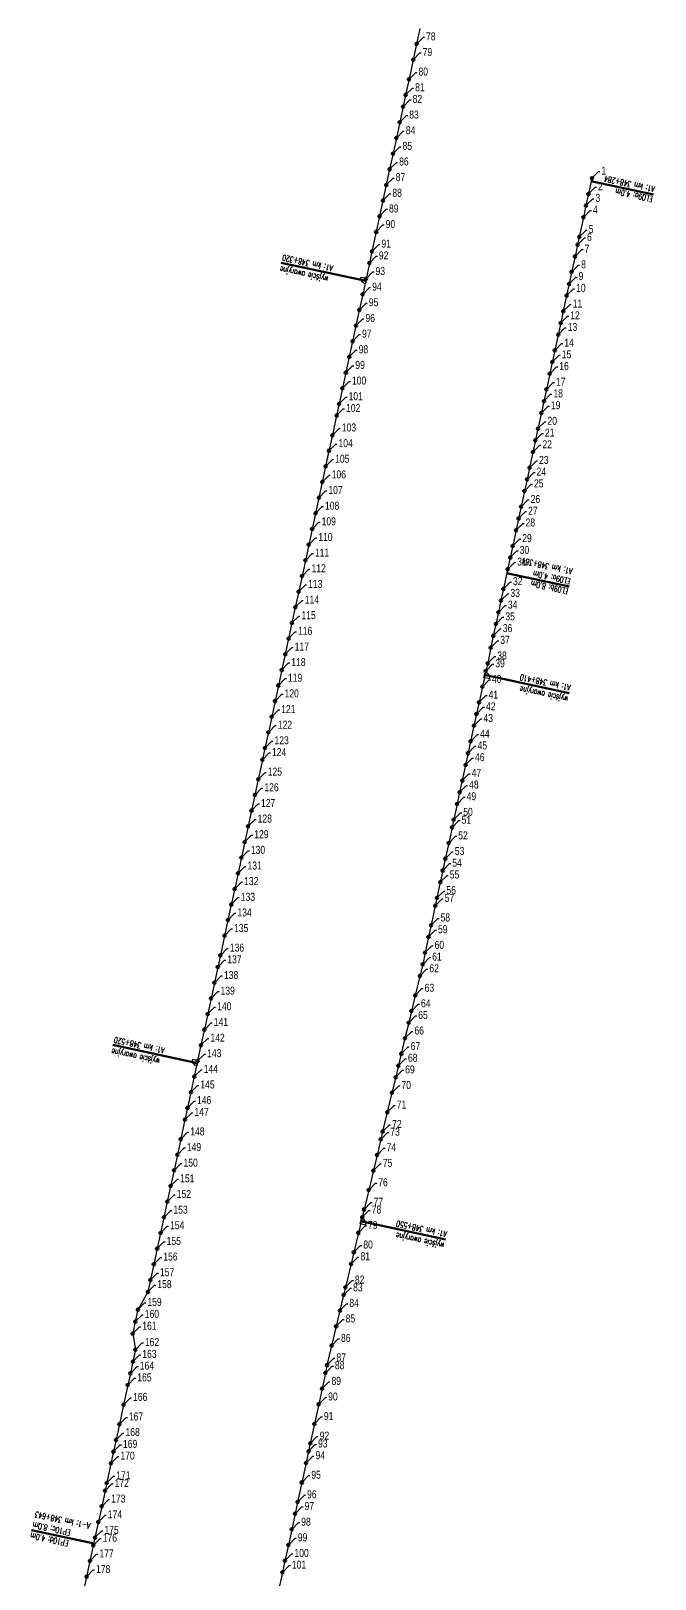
# Model space of a CAD drawing. Header units: metres. Extents: x 7402779 to 7405920, y 5696902 to 5712005.
# Drawn here: x 7405376.1 to 7405532.1, y 5699993.6 to 5700380.5 of the extents above; entities that cross this region are included whole.
import ezdxf

# ---------------------------------------------------------------- set-up
doc = ezdxf.new("R2010")
doc.units = ezdxf.units.M
for name, color, linetype in [('Drzwi ewakuacyjne', 100, 'Continuous'), ('Drzwi ewakuacyjne_opis', 7, 'Continuous'), ('Ekran_akustyczny', 100, 'Continuous'), ('Ekran_akustyczny_4m_opis', 7, 'Continuous'), ('Ekran_akustyczny_8m_opis', 7, 'Continuous'), ('Ekran_akustyczny_pale', 100, 'Continuous'), ('Ekran_akustyczny_pale_opis', 1, 'Continuous')]:
    doc.layers.add(name, color=color, linetype=linetype)
doc.styles.add('CDMSTYLE', font='CDMSIMPL', dxfattribs={"width": 0.8, "bigfont": 'CDMBIGPL'})
doc.styles.add('simplex 0.60', font='simplex.shx', dxfattribs={"width": 0.6})
doc.dimstyles.new('CDM-ME200MM', dxfattribs={"dimscale": 0.2, "dimtxt": 2.5, "dimasz": 1.5, "dimexe": 1.5, "dimexo": 5, "dimgap": 0.5, "dimtad": 1, "dimdec": 0, "dimlfac": 1000, "dimrnd": 1, "dimzin": 9, "dimtxsty": 'CDMSTYLE', "dimblk": 'OBLIQUE', "dimcen": 2.5, "dimdle": 1.5, "dimclrd": 9, "dimclre": 9, "dimadec": 1, "dimazin": 2, "dimtfac": 1, "dimtdec": 0, "dimtix": 1, "dimtmove": 2, "dimatfit": 3, "dimldrblk": 'NONE', "dimfxl": 1, "dimtvp": 1, "dimtolj": 1, "dimtzin": 0, "dimlwd": 25, "dimlwe": 25, "dimarcsym": 0})

# ---------------------------------------------------------------- blocks, each defined once
blk = doc.blocks.new('Wyjście awaryjne')
at = {"layer": 'Drzwi ewakuacyjne'}
blk.add_lwpolyline([(0, 0), (-1.4, 0, 0.414214), (0, -1.4)], format="xyb", close=True, dxfattribs=at)
blk = doc.blocks.new('_None')
blk = doc.blocks.new('_OBLIQUE')
at = {"color": 0, "linetype": 'ByBlock'}
blk.add_line((-0.5, -0.5), (0.5, 0.5), dxfattribs=at)

msp = doc.modelspace()

# ---------------------------------------------------------------- linework, layer by layer
at = {"layer": 'Drzwi ewakuacyjne_opis', "lineweight": 100}
for p, q in [((7405438.64, 5700322.61), (7405459.8, 5700318.05)), ((7405510.61, 5700215.04), (7405489.44, 5700219.6)), ((7405396.53, 5700127.09), (7405417.7, 5700122.53)), ((7405479.68, 5700078.44), (7405458.53, 5700083.05))]:
    msp.add_line(p, q, dxfattribs=at)
at = {"layer": 'Ekran_akustyczny', "linetype": 'Continuous', "lineweight": -3}
for points in [[(7405473.3, 5700381.17), (7405472.45, 5700377.26), (7405471.61, 5700373.35), (7405470.56, 5700368.46), (7405469.72, 5700364.55), (7405469.08, 5700361.62), (7405468.24, 5700357.71), (7405467.4, 5700353.79), (7405466.56, 5700349.88), (7405465.72, 5700345.97), (7405464.88, 5700342.06), (7405464.03, 5700338.15), (7405463.19, 5700334.24), (7405462.35, 5700330.33), (7405461.3, 5700325.45), (7405460.66, 5700322.51), (7405459.82, 5700318.6), (7405458.98, 5700314.69), (7405458.14, 5700310.78), (7405457.3, 5700306.87), (7405456.45, 5700302.96), (7405455.61, 5700299.05), (7405454.77, 5700295.14), (7405453.93, 5700291.23), (7405453.08, 5700287.32), (7405452.45, 5700284.39), (7405451.4, 5700279.5), (7405450.56, 5700275.59), (7405449.72, 5700271.68), (7405448.88, 5700267.77), (7405448.03, 5700263.86), (7405447.19, 5700259.95), (7405446.35, 5700256.04), (7405445.51, 5700252.13), (7405444.66, 5700248.21), (7405443.82, 5700244.3), (7405442.98, 5700240.39), (7405442.14, 5700236.48), (7405441.3, 5700232.57), (7405440.45, 5700228.66), (7405439.61, 5700224.75), (7405438.77, 5700220.84), (7405437.93, 5700216.93), (7405437.08, 5700213.02), (7405436.24, 5700209.11), (7405435.4, 5700205.2), (7405434.56, 5700201.29), (7405433.93, 5700198.36), (7405432.87, 5700193.47), (7405432.03, 5700189.56), (7405431.19, 5700185.65), (7405430.35, 5700181.74), (7405429.51, 5700177.83), (7405428.66, 5700173.92), (7405427.82, 5700170.01), (7405426.98, 5700166.1), (7405426.14, 5700162.19), (7405425.29, 5700158.28), (7405424.45, 5700154.37), (7405423.4, 5700149.48), (7405422.77, 5700146.55), (7405421.93, 5700142.64), (7405421.08, 5700138.73), (7405420.24, 5700134.82), (7405419.4, 5700130.91), (7405418.56, 5700126.99), (7405417.72, 5700123.08), (7405416.87, 5700119.17), (7405416.03, 5700115.26), (7405415.19, 5700111.35), (7405414.56, 5700108.42), (7405413.51, 5700103.53), (7405412.66, 5700099.62), (7405411.82, 5700095.71), (7405410.98, 5700091.8), (7405410.14, 5700087.89), (7405409.29, 5700083.98), (7405408.45, 5700080.07), (7405407.61, 5700076.16), (7405406.77, 5700072.25), (7405405.93, 5700068.34), (7405405.28, 5700065.36), (7405402.79, 5700060.91), (7405402.14, 5700057.92), (7405401.51, 5700054.94), (7405402.17, 5700050.9), (7405401.53, 5700047.92), (7405400.9, 5700044.98), (7405400.26, 5700042.05), (7405399.21, 5700037.16), (7405398.16, 5700032.28), (7405397.32, 5700028.37), (7405396.69, 5700025.43), (7405396.05, 5700022.5), (7405395, 5700017.61), (7405394.58, 5700015.66), (7405393.74, 5700011.75), (7405392.9, 5700007.84), (7405392.05, 5700003.93), (7405391.63, 5700001.97), (7405390.79, 5699998.06), (7405389.95, 5699994.15), (7405389.11, 5699990.24)], [(7405516.28, 5700343.73), (7405515.43, 5700339.82), (7405514.8, 5700336.88), (7405514.17, 5700333.95), (7405513.12, 5700329.06), (7405512.7, 5700327.11), (7405512.07, 5700324.17), (7405511.22, 5700320.26), (7405510.59, 5700317.33), (7405509.96, 5700314.4), (7405509.12, 5700310.49), (7405508.49, 5700307.55), (7405507.86, 5700304.62), (7405507.01, 5700300.71), (7405506.38, 5700297.78), (7405505.75, 5700294.85), (7405504.91, 5700290.94), (7405504.28, 5700288), (7405503.64, 5700285.07), (7405502.8, 5700281.16), (7405502.17, 5700278.23), (7405501.54, 5700275.29), (7405500.7, 5700271.38), (7405500.07, 5700268.45), (7405499.43, 5700265.52), (7405498.59, 5700261.61), (7405497.96, 5700258.68), (7405497.33, 5700255.74), (7405496.49, 5700251.83), (7405495.86, 5700248.9), (7405495.22, 5700245.97), (7405494.17, 5700241.08), (7405493.54, 5700238.15), (7405492.91, 5700235.21), (7405492.28, 5700232.28), (7405491.64, 5700229.35), (7405491.01, 5700226.42), (7405490.25, 5700222.49), (7405489.75, 5700220.55), (7405488.91, 5700216.64), (7405488.07, 5700212.73), (7405487.43, 5700209.8), (7405486.8, 5700206.86), (7405485.96, 5700202.95), (7405485.33, 5700200.02), (7405484.7, 5700197.09), (7405483.86, 5700193.18), (7405483.22, 5700190.24), (7405482.59, 5700187.31), (7405481.75, 5700183.4), (7405481.33, 5700181.45), (7405480.49, 5700177.54), (7405479.64, 5700173.62), (7405479.01, 5700170.69), (7405478.38, 5700167.76), (7405477.54, 5700163.85), (7405477.12, 5700161.89), (7405476.07, 5700157.01), (7405475.43, 5700154.07), (7405474.59, 5700150.16), (7405474, 5700147.22), (7405473.28, 5700144.31), (7405472.11, 5700139.45), (7405471.18, 5700135.56), (7405470.49, 5700132.64), (7405469.55, 5700128.75), (7405468.62, 5700124.86), (7405467.93, 5700121.94), (7405467.23, 5700119.02), (7405466.3, 5700115.13), (7405465.14, 5700110.27), (7405463.97, 5700105.41), (7405463.51, 5700103.46), (7405462.58, 5700099.57), (7405461.65, 5700095.68), (7405460.49, 5700090.82), (7405459.32, 5700085.95), (7405458.86, 5700084.01), (7405457.93, 5700080.12), (7405456.77, 5700075.26), (7405456.07, 5700072.34), (7405454.67, 5700066.5), (7405454.21, 5700064.56), (7405453.28, 5700060.67), (7405452.35, 5700056.78), (7405451.19, 5700051.91), (7405450.06, 5700047.04), (7405449.66, 5700045.08), (7405448.82, 5700041.17), (7405447.98, 5700037.26), (7405446.92, 5700032.37), (7405445.87, 5700027.49), (7405445.45, 5700025.53), (7405444.82, 5700022.6), (7405443.77, 5700017.71), (7405442.71, 5700012.82), (7405442.08, 5700009.89), (7405441.24, 5700005.98), (7405440.4, 5700002.07), (7405439.55, 5699998.16), (7405438.92, 5699995.22), (7405437.87, 5699990.34)]]:
    msp.add_lwpolyline(points, dxfattribs=at)
at = {"layer": 'Ekran_akustyczny_4m_opis', "lineweight": 100}
for p, q in [((7405531.67, 5700339.65), (7405516.02, 5700343.02)), ((7405510.56, 5700241.65), (7405494.92, 5700245.02)), ((7405376.2, 5700005.82), (7405391.84, 5700002.45))]:
    msp.add_line(p, q, dxfattribs=at)
at = {"layer": 'Ekran_akustyczny_pale', "lineweight": 100}
for centre in [(7405472.45, 5700377.26), (7405471.61, 5700373.35), (7405470.56, 5700368.46), (7405469.72, 5700364.55), (7405469.09, 5700361.62), (7405468.24, 5700357.71), (7405467.4, 5700353.79), (7405466.56, 5700349.88), (7405465.72, 5700345.97), (7405464.87, 5700342.06), (7405516.28, 5700343.73), (7405464.03, 5700338.15), (7405514.8, 5700336.88), (7405515.43, 5700339.82), (7405463.19, 5700334.24), (7405514.17, 5700333.95), (7405462.35, 5700330.33), (7405513.12, 5700329.06), (7405461.3, 5700325.44), (7405512.7, 5700327.11), (7405460.66, 5700322.51), (7405512.07, 5700324.17), (7405459.82, 5700318.6), (7405511.22, 5700320.26), (7405458.98, 5700314.69), (7405509.96, 5700314.4), (7405510.59, 5700317.33), (7405458.14, 5700310.78), (7405509.12, 5700310.49), (7405457.3, 5700306.87), (7405508.49, 5700307.55), (7405456.45, 5700302.96), (7405507.86, 5700304.62), (7405455.61, 5700299.05), (7405507.01, 5700300.71), (7405454.77, 5700295.14), (7405505.75, 5700294.85), (7405506.38, 5700297.78), (7405453.93, 5700291.23), (7405504.91, 5700290.94), (7405453.09, 5700287.32), (7405504.28, 5700288), (7405452.45, 5700284.39), (7405503.64, 5700285.07), (7405451.4, 5700279.5), (7405502.8, 5700281.16), (7405450.56, 5700275.59), (7405501.54, 5700275.29), (7405502.17, 5700278.23), (7405449.72, 5700271.68), (7405500.7, 5700271.38), (7405448.87, 5700267.77), (7405500.07, 5700268.45), (7405448.03, 5700263.86), (7405499.43, 5700265.52), (7405447.19, 5700259.95), (7405498.59, 5700261.61), (7405446.35, 5700256.04), (7405497.33, 5700255.74), (7405497.96, 5700258.68), (7405445.51, 5700252.13), (7405496.49, 5700251.83), (7405444.66, 5700248.22), (7405495.86, 5700248.9), (7405443.82, 5700244.3), (7405495.22, 5700245.97), (7405442.98, 5700240.39), (7405494.17, 5700241.08), (7405442.14, 5700236.48), (7405493.54, 5700238.15), (7405441.3, 5700232.57), (7405492.91, 5700235.21), (7405440.45, 5700228.66), (7405491.64, 5700229.35), (7405492.28, 5700232.28), (7405439.61, 5700224.75), (7405491.01, 5700226.42), (7405438.77, 5700220.84), (7405490.25, 5700222.49), (7405437.93, 5700216.93), (7405489.75, 5700220.55), (7405437.08, 5700213.02), (7405488.91, 5700216.64), (7405436.24, 5700209.11), (7405487.43, 5700209.8), (7405488.07, 5700212.73), (7405486.8, 5700206.86), (7405435.4, 5700205.2), (7405485.96, 5700202.95), (7405433.93, 5700198.36), (7405434.56, 5700201.29), (7405485.33, 5700200.02), (7405484.7, 5700197.09), (7405432.87, 5700193.47), (7405483.22, 5700190.24), (7405483.86, 5700193.18), (7405432.03, 5700189.56), (7405482.59, 5700187.31), (7405431.19, 5700185.65), (7405481.75, 5700183.4), (7405430.35, 5700181.74), (7405481.33, 5700181.45), (7405429.51, 5700177.83), (7405480.49, 5700177.54), (7405428.66, 5700173.92), (7405479.01, 5700170.69), (7405479.64, 5700173.63), (7405427.82, 5700170.01), (7405478.38, 5700167.76), (7405426.98, 5700166.1), (7405477.54, 5700163.85), (7405426.14, 5700162.19), (7405477.12, 5700161.89), (7405425.3, 5700158.28), (7405476.07, 5700157.01), (7405424.45, 5700154.37), (7405475.43, 5700154.07), (7405423.4, 5700149.48), (7405473.99, 5700147.22), (7405474.59, 5700150.16), (7405422.77, 5700146.55), (7405473.28, 5700144.31), (7405421.93, 5700142.64), (7405472.11, 5700139.45), (7405421.08, 5700138.73), (7405471.18, 5700135.56), (7405420.24, 5700134.82), (7405470.49, 5700132.64), (7405419.4, 5700130.9), (7405469.55, 5700128.75), (7405418.56, 5700126.99), (7405468.62, 5700124.86), (7405417.72, 5700123.08), (7405467.93, 5700121.94), (7405416.87, 5700119.17), (7405467.23, 5700119.02), (7405416.03, 5700115.26), (7405466.3, 5700115.13), (7405415.19, 5700111.35), (7405465.14, 5700110.27), (7405414.56, 5700108.42), (7405463.97, 5700105.41), (7405413.51, 5700103.53), (7405463.51, 5700103.46), (7405412.66, 5700099.62), (7405462.58, 5700099.57), (7405411.82, 5700095.71), (7405461.65, 5700095.68), (7405410.98, 5700091.8), (7405460.49, 5700090.82), (7405410.14, 5700087.89), (7405459.32, 5700085.95), (7405409.29, 5700083.98), (7405458.86, 5700084.01), (7405408.45, 5700080.07), (7405457.93, 5700080.12), (7405407.61, 5700076.16), (7405456.77, 5700075.26), (7405406.77, 5700072.25), (7405456.07, 5700072.34), (7405405.93, 5700068.34), (7405454.67, 5700066.5), (7405405.28, 5700065.36), (7405454.21, 5700064.56), (7405402.79, 5700060.91), (7405453.28, 5700060.67), (7405401.51, 5700054.94), (7405402.14, 5700057.92), (7405452.35, 5700056.78), (7405402.17, 5700050.9), (7405451.19, 5700051.91), (7405401.53, 5700047.92), (7405450.06, 5700047.04), (7405400.9, 5700044.98), (7405449.66, 5700045.08), (7405400.27, 5700042.05), (7405448.82, 5700041.17), (7405399.21, 5700037.16), (7405447.98, 5700037.26), (7405398.16, 5700032.28), (7405446.92, 5700032.37), (7405397.32, 5700028.37), (7405445.87, 5700027.49), (7405396.69, 5700025.43), (7405445.45, 5700025.53), (7405396.05, 5700022.5), (7405444.82, 5700022.6), (7405394.58, 5700015.66), (7405395, 5700017.61), (7405443.77, 5700017.71), (7405393.74, 5700011.75), (7405442.71, 5700012.82), (7405442.08, 5700009.89), (7405392.9, 5700007.84), (7405441.24, 5700005.98), (7405391.63, 5700001.97), (7405392.05, 5700003.93), (7405440.4, 5700002.07), (7405390.79, 5699998.06), (7405439.55, 5699998.16), (7405389.95, 5699994.15), (7405438.92, 5699995.23)]:
    msp.add_circle(centre, 0.3, dxfattribs=at)

# ---------------------------------------------------------------- block references
at = {"layer": 'Drzwi ewakuacyjne', "lineweight": 100, "xscale": -1}
for p, rotation in [((7405459.95, 5700318.73), 257.7018544552326), ((7405489.3, 5700218.92), 77.84659069817357), ((7405417.85, 5700123.21), 257.701823201013), ((7405458.36, 5700082.37), 76.57284225099531)]:
    msp.add_blockref('Wyjście awaryjne', p, dxfattribs=dict(at, rotation=rotation))

# ---------------------------------------------------------------- texts
at = {"layer": 'Drzwi ewakuacyjne_opis', "lineweight": 100, "char_height": 1.5, "style": 'simplex 0.60'}
for s, insert, attachment_point, rotation in [('wyjście awaryjne', (7405438.55, 5700322.19), 9, 167.8466), ('A1: km 348+320', (7405439.08, 5700324.62), 9, 167.8466), ('A1: km 348+410', (7405511.05, 5700217.06), 7, 167.8466), ('wyjście awaryjne', (7405510.52, 5700214.62), 7, 167.8466), ('A1: km 348+520', (7405396.97, 5700129.1), 9, 167.8466), ('wyjście awaryjne', (7405396.44, 5700126.67), 9, 167.8466), ('A1: km 348+550', (7405480.12, 5700080.45), 7, 167.7018), ('wyjście awaryjne', (7405479.59, 5700078.02), 7, 167.7018)]:
    msp.add_mtext(s, dxfattribs=dict(at, insert=insert, attachment_point=attachment_point, rotation=rotation))
at = {"layer": 'Ekran_akustyczny_4m_opis', "lineweight": 100, "char_height": 1.5, "rotation": 167.8466, "style": 'simplex 0.60'}
for s, insert, attachment_point in [('A1: km 348+284', (7405532.1, 5700341.67), 7), ('EL09a: 4.0m', (7405531.57, 5700339.2), 7), ('A1: km 348+384', (7405511.53, 5700246.13), 7), ('EL09a: 4.0m', (7405511, 5700243.67), 7), ('EP10d: 4.0m', (7405376.07, 5700005.21), 9)]:
    msp.add_mtext(s, dxfattribs=dict(at, insert=insert, attachment_point=attachment_point))
at = {"layer": 'Ekran_akustyczny_8m_opis', "lineweight": 100, "char_height": 1.5, "rotation": 167.8466, "style": 'simplex 0.60'}
for s, insert, attachment_point in [('EL09b: 8.0m', (7405510.46, 5700241.2), 7), ('A-1: km 348+643', (7405377.2, 5700010.5), 9), ('EP10c: 8.0m', (7405376.63, 5700007.86), 9)]:
    msp.add_mtext(s, dxfattribs=dict(at, insert=insert, attachment_point=attachment_point))
at = {"layer": 'Ekran_akustyczny_pale_opis', "color": 1, "lineweight": 100, "char_height": 2, "attachment_point": 4, "style": 'CDMSTYLE'}
for s, insert in [('78', (7405474.82, 5700379.18)), ('79', (7405473.98, 5700375.27)), ('80', (7405472.93, 5700370.38)), ('82', (7405471.46, 5700363.54)), ('81', (7405472.09, 5700366.47)), ('83', (7405470.61, 5700359.63)), ('84', (7405469.77, 5700355.72)), ('85', (7405468.93, 5700351.81)), ('86', (7405468.09, 5700347.9)), ('87', (7405467.24, 5700343.99)), ('1', (7405518.65, 5700345.65)), ('88', (7405466.4, 5700340.08)), ('2', (7405517.8, 5700341.74)), ('89', (7405465.56, 5700336.17)), ('3', (7405517.17, 5700338.81)), ('90', (7405464.72, 5700332.26)), ('4', (7405516.54, 5700335.87)), ('6', (7405515.07, 5700329.03)), ('5', (7405515.49, 5700330.99)), ('92', (7405463.03, 5700324.44)), ('91', (7405463.67, 5700327.37)), ('7', (7405514.44, 5700326.1)), ('8', (7405513.59, 5700322.19)), ('93', (7405462.19, 5700320.53)), ('9', (7405512.96, 5700319.26)), ('94', (7405461.35, 5700316.62)), ('10', (7405512.33, 5700316.32)), ('95', (7405460.51, 5700312.71)), ('12', (7405510.86, 5700309.48)), ('11', (7405511.49, 5700312.41)), ('96', (7405459.67, 5700308.79)), ('13', (7405510.23, 5700306.55)), ('97', (7405458.82, 5700304.88)), ('14', (7405509.38, 5700302.64)), ('98', (7405457.98, 5700300.97)), ('15', (7405508.75, 5700299.7)), ('99', (7405457.14, 5700297.06)), ('16', (7405508.12, 5700296.77)), ('100', (7405456.3, 5700293.15)), ('18', (7405506.65, 5700289.93)), ('17', (7405507.28, 5700292.86)), ('102', (7405454.82, 5700286.31)), ('101', (7405455.46, 5700289.24)), ('19', (7405506.02, 5700286.99)), ('20', (7405505.17, 5700283.08)), ('103', (7405453.77, 5700281.42)), ('21', (7405504.54, 5700280.15)), ('104', (7405452.93, 5700277.51)), ('22', (7405503.91, 5700277.22)), ('105', (7405452.09, 5700273.6)), ('24', (7405502.44, 5700270.38)), ('23', (7405503.07, 5700273.31)), ('106', (7405451.24, 5700269.69)), ('25', (7405501.8, 5700267.44)), ('107', (7405450.4, 5700265.78)), ('26', (7405500.96, 5700263.53)), ('108', (7405449.56, 5700261.87)), ('27', (7405500.33, 5700260.6)), ('109', (7405448.72, 5700257.96)), ('28', (7405499.7, 5700257.67)), ('110', (7405447.88, 5700254.05)), ('29', (7405498.86, 5700253.76)), ('111', (7405447.03, 5700250.14)), ('31', (7405497.59, 5700247.89)), ('30', (7405498.23, 5700250.82)), ('112', (7405446.19, 5700246.23)), ('113', (7405445.35, 5700242.32)), ('33', (7405495.91, 5700240.07)), ('32', (7405496.54, 5700243)), ('114', (7405444.51, 5700238.41)), ('34', (7405495.28, 5700237.14)), ('115', (7405443.67, 5700234.5)), ('35', (7405494.65, 5700234.2)), ('116', (7405442.82, 5700230.59)), ('37', (7405493.38, 5700228.34)), ('36', (7405494.01, 5700231.27)), ('117', (7405441.98, 5700226.68)), ('38', (7405492.62, 5700224.42)), ('118', (7405441.14, 5700222.77)), ('39', (7405492.12, 5700222.47)), ('119', (7405440.3, 5700218.86)), ('40', (7405491.28, 5700218.56)), ('120', (7405439.45, 5700214.95)), ('41', (7405490.44, 5700214.65)), ('121', (7405438.61, 5700211.04)), ('43', (7405489.17, 5700208.79)), ('42', (7405489.8, 5700211.72)), ('122', (7405437.77, 5700207.13)), ('44', (7405488.33, 5700204.88)), ('123', (7405436.93, 5700203.22)), ('45', (7405487.7, 5700201.94)), ('124', (7405436.3, 5700200.28)), ('46', (7405487.07, 5700199.01)), ('125', (7405435.24, 5700195.39)), ('47', (7405486.23, 5700195.1)), ('126', (7405434.4, 5700191.48)), ('49', (7405484.96, 5700189.24)), ('48', (7405485.59, 5700192.17)), ('127', (7405433.56, 5700187.57)), ('50', (7405484.12, 5700185.33)), ('128', (7405432.72, 5700183.66)), ('51', (7405483.7, 5700183.37)), ('129', (7405431.88, 5700179.75)), ('52', (7405482.86, 5700179.46)), ('130', (7405431.03, 5700175.84)), ('53', (7405482.01, 5700175.55)), ('131', (7405430.19, 5700171.93)), ('55', (7405480.75, 5700169.68)), ('54', (7405481.38, 5700172.62)), ('132', (7405429.35, 5700168.02)), ('56', (7405479.91, 5700165.77)), ('133', (7405428.51, 5700164.11)), ('57', (7405479.49, 5700163.82)), ('134', (7405427.67, 5700160.2)), ('58', (7405478.44, 5700158.93)), ('135', (7405426.82, 5700156.29)), ('59', (7405477.8, 5700156)), ('136', (7405425.77, 5700151.4)), ('60', (7405476.96, 5700152.09)), ('137', (7405425.14, 5700148.47)), ('61', (7405476.36, 5700149.15)), ('138', (7405424.3, 5700144.56)), ('62', (7405475.65, 5700146.23)), ('139', (7405423.45, 5700140.65)), ('63', (7405474.48, 5700141.37)), ('140', (7405422.61, 5700136.74)), ('64', (7405473.55, 5700137.48)), ('141', (7405421.77, 5700132.83)), ('65', (7405472.86, 5700134.56)), ('142', (7405420.93, 5700128.92)), ('66', (7405471.92, 5700130.67)), ('143', (7405420.09, 5700125.01)), ('68', (7405470.3, 5700123.86)), ('67', (7405470.99, 5700126.78)), ('144', (7405419.24, 5700121.1)), ('69', (7405469.6, 5700120.95)), ('145', (7405418.4, 5700117.19)), ('70', (7405468.67, 5700117.06)), ('146', (7405417.56, 5700113.28)), ('71', (7405467.51, 5700112.19)), ('147', (7405416.93, 5700110.34)), ('148', (7405415.88, 5700105.46)), ('73', (7405465.88, 5700105.39)), ('72', (7405466.34, 5700107.33)), ('149', (7405415.03, 5700101.55)), ('74', (7405464.95, 5700101.5)), ('150', (7405414.19, 5700097.64)), ('75', (7405464.02, 5700097.6)), ('151', (7405413.35, 5700093.73)), ('76', (7405462.86, 5700092.74)), ('152', (7405412.51, 5700089.82)), ('153', (7405411.67, 5700085.9)), ('78', (7405461.23, 5700085.93)), ('77', (7405461.69, 5700087.88)), ('154', (7405410.82, 5700081.99)), ('79', (7405460.3, 5700082.04)), ('155', (7405409.98, 5700078.08)), ('80', (7405459.14, 5700077.18)), ('156', (7405409.14, 5700074.17)), ('81', (7405458.44, 5700074.26)), ('157', (7405408.3, 5700070.26)), ('158', (7405407.65, 5700067.28)), ('83', (7405456.58, 5700066.48)), ('82', (7405457.04, 5700068.43)), ('159', (7405405.16, 5700062.83)), ('84', (7405455.65, 5700062.59)), ('160', (7405404.51, 5700059.85)), ('85', (7405454.72, 5700058.7)), ('161', (7405403.88, 5700056.87)), ('86', (7405453.56, 5700053.84)), ('163', (7405403.9, 5700049.84)), ('162', (7405404.54, 5700052.82)), ('164', (7405403.27, 5700046.91)), ('88', (7405452.03, 5700047.01)), ('87', (7405452.43, 5700048.97)), ('165', (7405402.64, 5700043.98)), ('89', (7405451.19, 5700043.1)), ('166', (7405401.58, 5700039.09)), ('90', (7405450.35, 5700039.19)), ('167', (7405400.53, 5700034.2)), ('91', (7405449.29, 5700034.3)), ('169', (7405399.06, 5700027.36)), ('168', (7405399.69, 5700030.29)), ('93', (7405447.82, 5700027.45)), ('92', (7405448.24, 5700029.41)), ('170', (7405398.42, 5700024.42)), ('94', (7405447.19, 5700024.52)), ('171', (7405397.37, 5700019.54)), ('95', (7405446.14, 5700019.63)), ('172', (7405396.95, 5700017.58)), ('173', (7405396.11, 5700013.67)), ('97', (7405444.45, 5700011.81)), ('96', (7405445.08, 5700014.75)), ('174', (7405395.27, 5700009.76)), ('98', (7405443.61, 5700007.9)), ('176', (7405394, 5700003.89)), ('175', (7405394.42, 5700005.85)), ('99', (7405442.77, 5700003.99)), ('177', (7405393.16, 5699999.98)), ('100', (7405441.93, 5700000.08)), ('178', (7405392.32, 5699996.07)), ('101', (7405441.29, 5699997.15))]:
    msp.add_mtext(s, dxfattribs=dict(at, insert=insert))

# ---------------------------------------------------------------- leaders
at = {"layer": 'Ekran_akustyczny_pale_opis', "color": 1, "lineweight": 100, "annotation_type": 0, "has_hookline": 1, "hookline_direction": 0}
for points, text_width in [([(7405472.45, 5700377.26), (7405474.15, 5700378.97), (7405474.45, 5700378.97)], 2.59), ([(7405471.61, 5700373.35), (7405473.3, 5700375.06), (7405473.6, 5700375.06)], 2.51), ([(7405470.56, 5700368.46), (7405472.25, 5700370.17), (7405472.55, 5700370.17)], 2.59), ([(7405469.72, 5700364.55), (7405471.41, 5700366.26), (7405471.71, 5700366.26)], 1.9), ([(7405469.09, 5700361.62), (7405470.78, 5700363.33), (7405471.08, 5700363.33)], 2.59), ([(7405468.24, 5700357.71), (7405469.93, 5700359.42), (7405470.23, 5700359.42)], 2.59), ([(7405467.4, 5700353.79), (7405469.09, 5700355.51), (7405469.39, 5700355.51)], 2.67), ([(7405466.56, 5700349.88), (7405468.25, 5700351.6), (7405468.55, 5700351.6)], 2.59), ([(7405465.72, 5700345.97), (7405467.41, 5700347.69), (7405467.71, 5700347.69)], 2.51), ([(7405516.28, 5700343.73), (7405517.97, 5700345.44), (7405518.27, 5700345.44)], 0.381), ([(7405464.87, 5700342.06), (7405466.57, 5700343.78), (7405466.87, 5700343.78)], 2.59), ([(7405515.43, 5700339.82), (7405517.13, 5700341.53), (7405517.43, 5700341.53)], 1.07), ([(7405464.03, 5700338.15), (7405465.72, 5700339.87), (7405466.02, 5700339.87)], 2.59), ([(7405514.8, 5700336.88), (7405516.49, 5700338.6), (7405516.79, 5700338.6)], 1.07), ([(7405463.19, 5700334.24), (7405464.88, 5700335.96), (7405465.18, 5700335.96)], 2.51), ([(7405514.17, 5700333.95), (7405515.86, 5700335.66), (7405516.16, 5700335.66)], 1.14), ([(7405462.35, 5700330.33), (7405464.04, 5700332.05), (7405464.34, 5700332.05)], 2.59), ([(7405513.12, 5700329.06), (7405514.81, 5700330.77), (7405515.11, 5700330.77)], 1.07), ([(7405461.3, 5700325.44), (7405462.99, 5700327.16), (7405463.29, 5700327.16)], 1.9), ([(7405512.07, 5700324.17), (7405513.76, 5700325.89), (7405514.06, 5700325.89)], 1.07), ([(7405512.7, 5700327.11), (7405514.39, 5700328.82), (7405514.69, 5700328.82)], 0.99), ([(7405460.66, 5700322.51), (7405462.36, 5700324.22), (7405462.66, 5700324.22)], 2.59), ([(7405511.22, 5700320.26), (7405512.92, 5700321.98), (7405513.22, 5700321.98)], 1.07), ([(7405459.82, 5700318.6), (7405461.51, 5700320.31), (7405461.81, 5700320.31)], 2.59), ([(7405510.59, 5700317.33), (7405512.28, 5700319.04), (7405512.58, 5700319.04)], 0.99), ([(7405458.98, 5700314.69), (7405460.67, 5700316.4), (7405460.97, 5700316.4)], 2.67), ([(7405509.96, 5700314.4), (7405511.65, 5700316.11), (7405511.95, 5700316.11)], 2.29), ([(7405458.14, 5700310.78), (7405459.83, 5700312.49), (7405460.13, 5700312.49)], 2.59), ([(7405509.12, 5700310.49), (7405510.81, 5700312.2), (7405511.11, 5700312.2)], 1.6), ([(7405457.3, 5700306.87), (7405458.99, 5700308.58), (7405459.29, 5700308.58)], 2.51), ([(7405507.86, 5700304.62), (7405509.55, 5700306.33), (7405509.85, 5700306.33)], 2.29), ([(7405508.49, 5700307.55), (7405510.18, 5700309.27), (7405510.48, 5700309.27)], 2.29), ([(7405456.45, 5700302.96), (7405458.14, 5700304.67), (7405458.44, 5700304.67)], 2.59), ([(7405507.01, 5700300.71), (7405508.7, 5700302.42), (7405509, 5700302.42)], 2.36), ([(7405455.61, 5700299.05), (7405457.3, 5700300.76), (7405457.6, 5700300.76)], 2.59), ([(7405506.38, 5700297.78), (7405508.07, 5700299.49), (7405508.37, 5700299.49)], 2.29), ([(7405454.77, 5700295.14), (7405456.46, 5700296.85), (7405456.76, 5700296.85)], 2.51), ([(7405505.75, 5700294.85), (7405507.44, 5700296.56), (7405507.74, 5700296.56)], 2.21), ([(7405453.93, 5700291.23), (7405455.62, 5700292.94), (7405455.92, 5700292.94)], 3.81), ([(7405504.91, 5700290.94), (7405506.6, 5700292.65), (7405506.9, 5700292.65)], 2.29), ([(7405453.09, 5700287.32), (7405454.78, 5700289.03), (7405455.08, 5700289.03)], 3.12), ([(7405503.64, 5700285.07), (7405505.34, 5700286.78), (7405505.64, 5700286.78)], 2.21), ([(7405504.28, 5700288), (7405505.97, 5700289.72), (7405506.27, 5700289.72)], 2.29), ([(7405452.45, 5700284.39), (7405454.14, 5700286.1), (7405454.44, 5700286.1)], 3.81), ([(7405451.4, 5700279.5), (7405453.09, 5700281.21), (7405453.39, 5700281.21)], 3.81), ([(7405502.17, 5700278.23), (7405503.86, 5700279.94), (7405504.16, 5700279.94)], 1.9), ([(7405502.8, 5700281.16), (7405504.49, 5700282.87), (7405504.79, 5700282.87)], 2.59), ([(7405450.56, 5700275.59), (7405452.25, 5700277.3), (7405452.55, 5700277.3)], 3.89), ([(7405501.54, 5700275.29), (7405503.23, 5700277.01), (7405503.53, 5700277.01)], 2.59), ([(7405449.72, 5700271.68), (7405451.41, 5700273.39), (7405451.71, 5700273.39)], 3.81), ([(7405500.7, 5700271.38), (7405502.39, 5700273.1), (7405502.69, 5700273.1)], 2.59), ([(7405448.87, 5700267.77), (7405450.57, 5700269.48), (7405450.87, 5700269.48)], 3.73), ([(7405500.07, 5700268.45), (7405501.76, 5700270.16), (7405502.06, 5700270.16)], 2.67), ([(7405448.03, 5700263.86), (7405449.72, 5700265.57), (7405450.02, 5700265.57)], 3.81), ([(7405499.43, 5700265.52), (7405501.13, 5700267.23), (7405501.43, 5700267.23)], 2.59), ([(7405447.19, 5700259.95), (7405448.88, 5700261.66), (7405449.18, 5700261.66)], 3.81), ([(7405497.96, 5700258.68), (7405499.65, 5700260.39), (7405499.95, 5700260.39)], 2.59), ([(7405498.59, 5700261.61), (7405500.28, 5700263.32), (7405500.58, 5700263.32)], 2.51), ([(7405446.35, 5700256.04), (7405448.04, 5700257.75), (7405448.34, 5700257.75)], 3.73), ([(7405497.33, 5700255.74), (7405499.02, 5700257.46), (7405499.32, 5700257.46)], 2.59), ([(7405445.51, 5700252.13), (7405447.2, 5700253.84), (7405447.5, 5700253.84)], 3.5), ([(7405496.49, 5700251.83), (7405498.18, 5700253.55), (7405498.48, 5700253.55)], 2.51), ([(7405444.66, 5700248.22), (7405446.36, 5700249.93), (7405446.66, 5700249.93)], 2.82), ([(7405495.86, 5700248.9), (7405497.55, 5700250.61), (7405497.85, 5700250.61)], 2.59), ([(7405443.82, 5700244.3), (7405445.51, 5700246.02), (7405445.81, 5700246.02)], 3.5), ([(7405495.22, 5700245.97), (7405496.92, 5700247.68), (7405497.22, 5700247.68)], 1.9), ([(7405442.98, 5700240.39), (7405444.67, 5700242.11), (7405444.97, 5700242.11)], 3.5), ([(7405494.17, 5700241.08), (7405495.86, 5700242.79), (7405496.16, 5700242.79)], 2.59), ([(7405442.14, 5700236.48), (7405443.83, 5700238.2), (7405444.13, 5700238.2)], 3.58), ([(7405492.91, 5700235.21), (7405494.6, 5700236.93), (7405494.9, 5700236.93)], 2.67), ([(7405493.54, 5700238.15), (7405495.23, 5700239.86), (7405495.53, 5700239.86)], 2.59), ([(7405441.3, 5700232.57), (7405442.99, 5700234.29), (7405443.29, 5700234.29)], 3.5), ([(7405492.28, 5700232.28), (7405493.97, 5700233.99), (7405494.27, 5700233.99)], 2.59), ([(7405440.45, 5700228.66), (7405442.14, 5700230.38), (7405442.44, 5700230.38)], 3.43), ([(7405491.64, 5700229.35), (7405493.34, 5700231.06), (7405493.64, 5700231.06)], 2.51), ([(7405439.61, 5700224.75), (7405441.3, 5700226.47), (7405441.6, 5700226.47)], 3.5), ([(7405491.01, 5700226.42), (7405492.7, 5700228.13), (7405493, 5700228.13)], 2.59), ([(7405438.77, 5700220.84), (7405440.46, 5700222.56), (7405440.76, 5700222.56)], 3.5), ([(7405489.75, 5700220.55), (7405491.44, 5700222.26), (7405491.74, 5700222.26)], 2.51), ([(7405490.25, 5700222.49), (7405491.94, 5700224.2), (7405492.24, 5700224.2)], 2.59), ([(7405437.93, 5700216.93), (7405439.62, 5700218.65), (7405439.92, 5700218.65)], 3.43), ([(7405488.91, 5700216.64), (7405490.6, 5700218.35), (7405490.9, 5700218.35)], 2.59), ([(7405437.08, 5700213.02), (7405438.78, 5700214.73), (7405439.08, 5700214.73)], 3.81), ([(7405488.07, 5700212.73), (7405489.76, 5700214.44), (7405490.06, 5700214.44)], 1.9), ([(7405436.24, 5700209.11), (7405437.93, 5700210.82), (7405438.23, 5700210.82)], 3.12), ([(7405487.43, 5700209.8), (7405489.13, 5700211.51), (7405489.43, 5700211.51)], 2.59), ([(7405435.4, 5700205.2), (7405437.09, 5700206.91), (7405437.39, 5700206.91)], 3.81), ([(7405486.8, 5700206.86), (7405488.49, 5700208.58), (7405488.79, 5700208.58)], 2.59), ([(7405434.56, 5700201.29), (7405436.25, 5700203), (7405436.55, 5700203)], 3.81), ([(7405485.33, 5700200.02), (7405487.02, 5700201.73), (7405487.32, 5700201.73)], 2.59), ([(7405485.96, 5700202.95), (7405487.65, 5700204.67), (7405487.95, 5700204.67)], 2.67), ([(7405433.93, 5700198.36), (7405435.62, 5700200.07), (7405435.92, 5700200.07)], 3.89), ([(7405484.7, 5700197.09), (7405486.39, 5700198.8), (7405486.69, 5700198.8)], 2.51), ([(7405432.87, 5700193.47), (7405434.57, 5700195.18), (7405434.87, 5700195.18)], 3.81), ([(7405483.86, 5700193.18), (7405485.55, 5700194.89), (7405485.85, 5700194.89)], 2.59), ([(7405432.03, 5700189.56), (7405433.72, 5700191.27), (7405434.02, 5700191.27)], 3.73), ([(7405483.22, 5700190.24), (7405484.91, 5700191.96), (7405485.21, 5700191.96)], 2.59), ([(7405431.19, 5700185.65), (7405432.88, 5700187.36), (7405433.18, 5700187.36)], 3.81), ([(7405482.59, 5700187.31), (7405484.28, 5700189.02), (7405484.58, 5700189.02)], 2.51), ([(7405430.35, 5700181.74), (7405432.04, 5700183.45), (7405432.34, 5700183.45)], 3.81), ([(7405481.33, 5700181.45), (7405483.02, 5700183.16), (7405483.32, 5700183.16)], 1.9), ([(7405481.75, 5700183.4), (7405483.44, 5700185.11), (7405483.74, 5700185.11)], 2.59), ([(7405429.51, 5700177.83), (7405431.2, 5700179.54), (7405431.5, 5700179.54)], 3.73), ([(7405480.49, 5700177.54), (7405482.18, 5700179.25), (7405482.48, 5700179.25)], 2.59), ([(7405428.66, 5700173.92), (7405430.35, 5700175.63), (7405430.65, 5700175.63)], 3.81), ([(7405479.64, 5700173.63), (7405481.34, 5700175.34), (7405481.64, 5700175.34)], 2.59), ([(7405427.82, 5700170.01), (7405429.51, 5700171.72), (7405429.81, 5700171.72)], 3.12), ([(7405479.01, 5700170.69), (7405480.7, 5700172.41), (7405481, 5700172.41)], 2.67), ([(7405426.98, 5700166.1), (7405428.67, 5700167.81), (7405428.97, 5700167.81)], 3.81), ([(7405478.38, 5700167.76), (7405480.07, 5700169.47), (7405480.37, 5700169.47)], 2.59), ([(7405426.14, 5700162.19), (7405427.83, 5700163.9), (7405428.13, 5700163.9)], 3.81), ([(7405477.12, 5700161.89), (7405478.81, 5700163.61), (7405479.11, 5700163.61)], 2.59), ([(7405477.54, 5700163.85), (7405479.23, 5700165.56), (7405479.53, 5700165.56)], 2.51), ([(7405425.3, 5700158.28), (7405426.99, 5700159.99), (7405427.29, 5700159.99)], 3.89), ([(7405424.45, 5700154.37), (7405426.14, 5700156.08), (7405426.44, 5700156.08)], 3.81), ([(7405475.43, 5700154.07), (7405477.13, 5700155.79), (7405477.43, 5700155.79)], 2.51), ([(7405476.07, 5700157.01), (7405477.76, 5700158.72), (7405478.06, 5700158.72)], 2.59), ([(7405474.59, 5700150.16), (7405476.28, 5700151.88), (7405476.58, 5700151.88)], 2.59), ([(7405422.77, 5700146.55), (7405424.46, 5700148.26), (7405424.76, 5700148.26)], 3.81), ([(7405423.4, 5700149.48), (7405425.09, 5700151.19), (7405425.39, 5700151.19)], 3.73), ([(7405473.99, 5700147.22), (7405475.69, 5700148.94), (7405475.99, 5700148.94)], 1.9), ([(7405421.93, 5700142.64), (7405423.62, 5700144.35), (7405423.92, 5700144.35)], 3.81), ([(7405473.28, 5700144.31), (7405474.97, 5700146.02), (7405475.27, 5700146.02)], 2.59), ([(7405421.08, 5700138.73), (7405422.78, 5700140.44), (7405423.08, 5700140.44)], 3.73), ([(7405472.11, 5700139.45), (7405473.8, 5700141.16), (7405474.1, 5700141.16)], 2.59), ([(7405420.24, 5700134.82), (7405421.93, 5700136.53), (7405422.23, 5700136.53)], 3.81), ([(7405471.18, 5700135.56), (7405472.87, 5700137.27), (7405473.17, 5700137.27)], 2.67), ([(7405419.4, 5700130.9), (7405421.09, 5700132.62), (7405421.39, 5700132.62)], 3.12), ([(7405470.49, 5700132.64), (7405472.18, 5700134.35), (7405472.48, 5700134.35)], 2.59), ([(7405418.56, 5700126.99), (7405420.25, 5700128.71), (7405420.55, 5700128.71)], 3.81), ([(7405469.55, 5700128.75), (7405471.25, 5700130.46), (7405471.55, 5700130.46)], 2.51), ([(7405417.72, 5700123.08), (7405419.41, 5700124.8), (7405419.71, 5700124.8)], 3.81), ([(7405468.62, 5700124.86), (7405470.32, 5700126.57), (7405470.62, 5700126.57)], 2.59), ([(7405416.87, 5700119.17), (7405418.57, 5700120.89), (7405418.87, 5700120.89)], 3.89), ([(7405467.23, 5700119.02), (7405468.92, 5700120.74), (7405469.22, 5700120.74)], 2.51), ([(7405467.93, 5700121.94), (7405469.62, 5700123.65), (7405469.92, 5700123.65)], 2.59), ([(7405416.03, 5700115.26), (7405417.72, 5700116.98), (7405418.02, 5700116.98)], 3.81), ([(7405466.3, 5700115.13), (7405467.99, 5700116.84), (7405468.29, 5700116.84)], 2.59), ([(7405415.19, 5700111.35), (7405416.88, 5700113.07), (7405417.18, 5700113.07)], 3.73), ([(7405414.56, 5700108.42), (7405416.25, 5700110.13), (7405416.55, 5700110.13)], 3.81), ([(7405465.14, 5700110.27), (7405466.83, 5700111.98), (7405467.13, 5700111.98)], 1.9), ([(7405413.51, 5700103.53), (7405415.2, 5700105.25), (7405415.5, 5700105.25)], 3.81), ([(7405463.51, 5700103.46), (7405465.2, 5700105.17), (7405465.5, 5700105.17)], 2.59), ([(7405463.97, 5700105.41), (7405465.67, 5700107.12), (7405465.97, 5700107.12)], 2.59), ([(7405412.66, 5700099.62), (7405414.35, 5700101.33), (7405414.65, 5700101.33)], 3.73), ([(7405462.58, 5700099.57), (7405464.27, 5700101.28), (7405464.57, 5700101.28)], 2.67), ([(7405411.82, 5700095.71), (7405413.51, 5700097.42), (7405413.81, 5700097.42)], 3.81), ([(7405461.65, 5700095.68), (7405463.34, 5700097.39), (7405463.64, 5700097.39)], 2.59), ([(7405410.98, 5700091.8), (7405412.67, 5700093.51), (7405412.97, 5700093.51)], 3.12), ([(7405410.14, 5700087.89), (7405411.83, 5700089.6), (7405412.13, 5700089.6)], 3.81), ([(7405460.49, 5700090.82), (7405462.18, 5700092.53), (7405462.48, 5700092.53)], 2.51), ([(7405409.29, 5700083.98), (7405410.99, 5700085.69), (7405411.29, 5700085.69)], 3.81), ([(7405458.86, 5700084.01), (7405460.55, 5700085.72), (7405460.85, 5700085.72)], 2.59), ([(7405459.32, 5700085.95), (7405461.02, 5700087.67), (7405461.32, 5700087.67)], 2.59), ([(7405408.45, 5700080.07), (7405410.14, 5700081.78), (7405410.44, 5700081.78)], 3.89), ([(7405457.93, 5700080.12), (7405459.62, 5700081.83), (7405459.92, 5700081.83)], 2.51), ([(7405407.61, 5700076.16), (7405409.3, 5700077.87), (7405409.6, 5700077.87)], 3.81), ([(7405406.77, 5700072.25), (7405408.46, 5700073.96), (7405408.76, 5700073.96)], 3.73), ([(7405456.07, 5700072.34), (7405457.76, 5700074.05), (7405458.06, 5700074.05)], 1.9), ([(7405456.77, 5700075.26), (7405458.46, 5700076.97), (7405458.76, 5700076.97)], 2.59), ([(7405405.28, 5700065.36), (7405406.98, 5700067.07), (7405407.28, 5700067.07)], 3.81), ([(7405405.93, 5700068.34), (7405407.62, 5700070.05), (7405407.92, 5700070.05)], 3.81), ([(7405454.21, 5700064.56), (7405455.9, 5700066.27), (7405456.2, 5700066.27)], 2.59), ([(7405454.67, 5700066.5), (7405456.36, 5700068.22), (7405456.66, 5700068.22)], 2.59), ([(7405402.79, 5700060.91), (7405404.48, 5700062.62), (7405404.78, 5700062.62)], 3.73), ([(7405453.28, 5700060.67), (7405454.97, 5700062.38), (7405455.27, 5700062.38)], 2.67), ([(7405402.14, 5700057.92), (7405403.84, 5700059.63), (7405404.14, 5700059.63)], 3.81), ([(7405452.35, 5700056.78), (7405454.04, 5700058.49), (7405454.34, 5700058.49)], 2.59), ([(7405401.51, 5700054.94), (7405403.2, 5700056.66), (7405403.5, 5700056.66)], 3.12), ([(7405402.17, 5700050.9), (7405403.86, 5700052.61), (7405404.16, 5700052.61)], 3.81), ([(7405451.19, 5700051.91), (7405452.88, 5700053.63), (7405453.18, 5700053.63)], 2.51), ([(7405401.53, 5700047.92), (7405403.22, 5700049.63), (7405403.52, 5700049.63)], 3.81), ([(7405450.06, 5700047.04), (7405451.75, 5700048.76), (7405452.05, 5700048.76)], 2.59), ([(7405400.27, 5700042.05), (7405401.96, 5700043.76), (7405402.26, 5700043.76)], 3.81), ([(7405400.9, 5700044.98), (7405402.59, 5700046.7), (7405402.89, 5700046.7)], 3.89), ([(7405449.66, 5700045.08), (7405451.35, 5700046.8), (7405451.65, 5700046.8)], 2.59), ([(7405448.82, 5700041.17), (7405450.51, 5700042.88), (7405450.81, 5700042.88)], 2.51), ([(7405399.21, 5700037.16), (7405400.9, 5700038.88), (7405401.2, 5700038.88)], 3.73), ([(7405447.98, 5700037.26), (7405449.67, 5700038.97), (7405449.97, 5700038.97)], 2.59), ([(7405398.16, 5700032.28), (7405399.85, 5700033.99), (7405400.15, 5700033.99)], 3.81), ([(7405446.92, 5700032.37), (7405448.61, 5700034.09), (7405448.91, 5700034.09)], 1.9), ([(7405397.32, 5700028.37), (7405399.01, 5700030.08), (7405399.31, 5700030.08)], 3.81), ([(7405445.87, 5700027.49), (7405447.56, 5700029.2), (7405447.86, 5700029.2)], 2.59), ([(7405396.05, 5700022.5), (7405397.75, 5700024.21), (7405398.05, 5700024.21)], 3.81), ([(7405396.69, 5700025.43), (7405398.38, 5700027.15), (7405398.68, 5700027.15)], 3.73), ([(7405444.82, 5700022.6), (7405446.51, 5700024.31), (7405446.81, 5700024.31)], 2.67), ([(7405445.45, 5700025.53), (7405447.14, 5700027.24), (7405447.44, 5700027.24)], 2.59), ([(7405394.58, 5700015.66), (7405396.27, 5700017.37), (7405396.57, 5700017.37)], 3.81), ([(7405395, 5700017.61), (7405396.69, 5700019.32), (7405396.99, 5700019.32)], 3.12), ([(7405443.77, 5700017.71), (7405445.46, 5700019.42), (7405445.76, 5700019.42)], 2.59), ([(7405393.74, 5700011.75), (7405395.43, 5700013.46), (7405395.73, 5700013.46)], 3.81), ([(7405442.71, 5700012.82), (7405444.4, 5700014.53), (7405444.7, 5700014.53)], 2.51), ([(7405392.9, 5700007.84), (7405394.59, 5700009.55), (7405394.89, 5700009.55)], 3.89), ([(7405442.08, 5700009.89), (7405443.77, 5700011.6), (7405444.07, 5700011.6)], 2.59), ([(7405392.05, 5700003.93), (7405393.75, 5700005.64), (7405394.05, 5700005.64)], 3.81), ([(7405441.24, 5700005.98), (7405442.93, 5700007.69), (7405443.23, 5700007.69)], 2.59), ([(7405391.63, 5700001.97), (7405393.32, 5700003.68), (7405393.62, 5700003.68)], 3.73), ([(7405440.4, 5700002.07), (7405442.09, 5700003.78), (7405442.39, 5700003.78)], 2.51), ([(7405390.79, 5699998.06), (7405392.48, 5699999.77), (7405392.78, 5699999.77)], 3.81), ([(7405438.92, 5699995.23), (7405440.61, 5699996.94), (7405440.91, 5699996.94)], 3.12), ([(7405439.55, 5699998.16), (7405441.25, 5699999.87), (7405441.55, 5699999.87)], 3.81), ([(7405389.95, 5699994.15), (7405391.64, 5699995.86), (7405391.94, 5699995.86)], 3.81)]:
    msp.add_leader(points, dimstyle='CDM-ME200MM', override={"dimtxt": 3.5, "dimgap": 0.5, "dimtad": 0, "dimzin": 0, "dimclrd": 1}, dxfattribs=dict(at, text_width=text_width))

doc.saveas('drawing.dxf')
